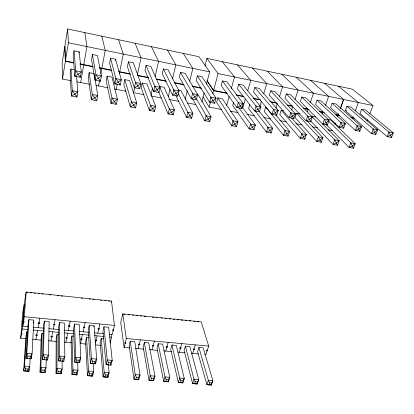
<?xml version="1.0" encoding="UTF-8"?>
<svg xmlns="http://www.w3.org/2000/svg" width="414" height="414" viewBox="0 0 414 414"><rect width="100%" height="100%" fill="white"/><g stroke="black" fill="none" stroke-linecap="round" stroke-linejoin="round"><path stroke-width="0.62" d="M58.855 334.76L57.039 334.595L56.966 368.579L56.035 373.299L61.215 373.687L62.162 368.983L62.095 360.651M47.636 358.695L47.61 359.968L46.43 359.88L46.849 357.649L48.521 355.124L49.157 321.58L44.329 321.119L43.491 325.771L42.445 359.554L44.044 359.688L44.458 357.453L43.341 354.7L44.329 321.119M46.208 359.378L46.011 367.73L45.116 372.476L40.003 372.088L41.198 337.798L42.021 333.234L43.817 333.394M45.152 371.182L45.116 372.476L40.003 372.088L40.877 367.337L42.021 333.234M38.9 323.422L38.932 322.703M36.649 335.511L36.68 334.786M31.371 356.097L31.236 358.653L29.963 358.56L30.357 356.309L32.09 353.773L33.839 320.115L28.892 319.644L28.105 324.333L25.942 358.229L27.515 358.364L27.904 356.107L26.775 353.339L28.892 319.644M30.196 358.089L29.73 366.473L28.897 371.254L23.655 370.856L25.953 336.442L26.719 331.847L27.945 331.956M29.006 369.345L28.897 371.254L23.655 370.856L24.467 366.069L26.719 331.847M28.561 326.755L22.806 326.222L24.354 316.731L26.16 292.02L111.506 301.066L114.435 325.409L112.277 334.512L109.13 334.222M20.7 338.316L22.221 329.006L24.121 303.876L22.672 312.87L20.7 338.316L25.771 338.766M22.806 326.222L24.68 301.185L26.16 292.02M206.395 84.342L209.65 71.85L198.999 56.723L67.622 28.97L64.884 45.985L65.428 60.956L73.661 62.592M62.478 79.069L65.371 61.308L64.832 46.316L62.157 62.949L62.478 79.069L70.623 80.626M65.428 60.956L68.393 42.761L67.622 28.97M21.435 333.415L21.512 332.949L21.383 334.145L22.149 334.212L22.227 333.746L21.456 333.679M23.551 321.248L23.629 320.778L23.5 321.968L24.276 322.04L24.354 321.569L23.577 321.497M74.122 69.712L70.97 69.091L70.152 73.971L71.384 96.007L76.916 97.031L77.837 91.753L76.549 76.455M74.039 50.772L73.2 55.766L74.763 76.228L80.363 77.309L81.304 71.886L79.136 51.807L74.039 50.772L75.69 70.789L74.763 76.228L78.065 74.396L81.304 71.886L75.69 70.789L80.363 77.309L80.228 76.026M78.919 53.049L79.136 51.807M33.343 323.039L33.539 321.869M25.207 371.032L25.585 368.822L24.467 366.069L29.73 366.473L28.012 369.009L27.629 371.213M80.642 82.541L83.731 64.951M83.794 64.6L86.95 46.585L84.823 32.602M35.92 339.656L37.545 330.408M38.16 327.645L39.816 318.221M94.961 78.624L94.133 73.625L89.165 72.657L88.296 77.485L91.339 99.702L96.783 100.705L97.766 95.484L95.168 79.871M92.431 54.508L91.541 59.456L94.956 80.13L100.462 81.191L101.477 75.829L97.45 55.528L92.431 54.508L95.95 74.748L94.956 80.13L98.273 78.318L101.477 75.829L95.95 74.748L100.462 81.191M41.581 372.264L41.985 370.075L40.877 367.337L46.011 367.73L44.355 370.251L43.941 372.44M98.553 85.962L99.484 80.989M100.773 74.142L101.823 68.543M101.891 68.196L105.244 50.348L101.792 36.189M50.963 340.976L52.692 331.795M53.334 329.052L55.098 319.691M57.039 334.595L56.164 339.128L56.035 373.299L61.215 373.687L61.2 371.756M59.476 322.563L58.586 327.184L58.628 360.853L60.304 360.998L60.749 358.778L59.58 356.035L59.476 322.563L64.372 323.029L64.827 356.47L63.854 361.277L62.721 361.189L63.166 358.974L64.827 356.47L59.58 356.035L58.628 360.853L63.854 361.277M107.097 76.166L106.175 80.947L110.978 103.334L116.339 104.328L117.385 99.158L111.992 77.123L107.097 76.166L112.008 98.149L116.339 104.328M110.554 58.188L109.612 63.088L114.828 83.97L120.246 85.015L121.323 79.711L115.506 59.197L110.554 58.188L115.884 78.644L120.246 85.015M115.263 60.418L115.506 59.197M57.686 373.48L58.12 371.301L56.966 368.579L62.162 368.983L60.516 371.487L60.077 373.656M116.205 89.341L117.193 84.409M119.413 73.314L119.662 72.083L130.338 74.199M119.734 71.736L123.274 54.063L118.533 39.723M65.831 342.285L67.658 333.166M68.331 330.439L70.194 321.145M73.723 336.106L71.969 335.945L71.048 340.448L71.964 374.499L76.952 374.877L77.961 370.199L77.635 361.903M74.536 323.996L73.599 328.587L74.706 362.146L76.388 362.291L76.854 360.087L75.715 357.365L74.536 323.996L79.255 324.447L80.766 357.779L79.742 362.55L78.712 362.478L79.188 360.273L80.766 357.779L75.715 357.365L74.706 362.146L79.742 362.55L79.685 361.262M124.774 79.628L123.807 84.368L130.317 106.915L135.595 107.894L136.698 102.775L129.603 80.57L124.774 79.628L131.409 101.787L135.595 107.894M128.423 61.821L127.429 66.675L134.384 87.747L139.725 88.777L140.858 83.525L133.298 62.814L128.423 61.821L135.507 82.479L139.725 88.777M73.62 374.68L74.08 372.517L72.952 369.816L71.969 335.945M134.653 87.784L133.613 92.669L144.036 94.661M137.319 75.229L141.039 57.722L135.057 43.216M82.448 334.522L80.523 343.573L86.21 344.075M83.152 331.816L85.113 322.584M75.928 374.851L76.388 372.693L77.961 370.199L72.952 369.816L71.964 374.499L76.952 374.877L76.906 373.594M88.948 337.482L86.516 337.265L85.548 341.736L87.478 375.669L92.653 376.062L93.714 371.42L93.14 363.15M89.212 325.399L88.223 329.958L90.361 363.404L92.146 363.554L92.643 361.365L91.427 358.659L89.212 325.399L94.113 325.865L96.664 359.088L95.582 363.823L94.563 363.751L95.06 361.562L96.664 359.088L91.427 358.659L90.361 363.404L95.582 363.823L95.489 362.54M142.209 83.038L141.19 87.732L149.356 110.44L154.551 111.402L155.716 106.336L146.97 83.97L142.209 83.038L150.505 105.363L154.551 111.402M146.033 65.402L144.988 70.209L153.641 91.468L158.898 92.482L160.089 87.287L150.841 66.375L146.033 65.402L154.82 86.257L158.898 92.482M93.859 327.003L94.113 325.865M150.924 95.323L152.611 87.794M155.079 76.813L158.557 61.329L151.358 46.658M95.437 343.123L97.073 335.857M97.797 333.172L99.862 324.007M89.238 375.855L89.719 373.713L88.518 371.016L86.516 337.265M91.629 376.036L92.115 373.894L93.714 371.42L88.518 371.016L87.478 375.669L92.653 376.062L92.565 374.779M103.479 338.802L101.166 338.59L100.152 343.03L103.081 376.844L108.007 377.216L109.12 372.61L108.302 364.367M103.981 326.806L102.946 331.335L106.103 364.672L107.878 364.822L108.396 362.648L107.221 359.957L103.981 326.806L108.649 327.251L112.21 360.366L111.076 365.07L110.176 365.003L110.698 362.835L112.21 360.366L107.221 359.957L106.103 364.672L111.076 365.07M163.395 68.926L162.309 73.692L172.602 95.132L177.772 96.131L179.024 90.987L168.141 69.894L163.395 68.926L173.833 89.973L177.772 96.131M111.216 302.324L111.506 301.066M168.301 96.7L170.066 89.238M172.488 78.996L175.826 64.884L167.447 50.058M110.088 343.253L111.526 337.182L111.175 334.01M104.825 377.03L105.337 374.903L104.178 372.227L101.166 338.59M107.102 377.201L107.614 375.074L109.12 372.61L104.178 372.227L103.081 376.844L108.007 377.216L107.883 375.943M180.52 72.409L179.381 77.128L191.268 98.739L196.36 99.722L197.669 94.63L185.193 73.356L180.52 72.409L196.36 99.722M204.697 354.487L205.96 354.601L208.672 346.073L201.209 321.818L122.803 313.874L120.728 322.459L124.086 347.403L129.825 347.91M158.831 92.229L168.105 113.912L173.223 114.859L174.444 109.845L164.089 87.323L159.395 86.402M185.177 99.298L187.319 90.671M189.684 81.16L192.857 68.388L183.33 53.411M124.086 347.403L126.296 338.533L122.803 313.874M130.234 341.224L129.127 345.602L134.007 379.177L138.814 379.54L140.036 374.996L134.757 341.633L130.234 341.224L135.212 374.623L136.387 377.268L135.828 379.369M197.4 75.84L196.22 80.513L209.65 102.289L214.669 103.257L216.025 98.216L202.011 76.776L197.4 75.84L214.669 103.257M205.018 65.676L206.886 58.39L352.242 89.15L372.947 105.523L369.821 113.803M175.8 95.479L186.569 117.333L191.61 118.264L192.883 113.301L180.975 90.625L178.082 90.061M201.835 101.865L204.221 92.705M138.116 348.635L140.413 339.827M144.336 342.502L143.182 346.854L148.993 380.306L153.687 380.663L154.955 376.15L148.75 342.901L144.336 342.502L150.246 375.788L151.415 378.417L150.831 380.497M221.573 109.482L209.163 107.107L210.457 102.248M212.724 93.74L213.531 90.702L206.933 80.761M226.774 92.984L213.619 90.376L218.085 73.583L206.886 58.39M138.048 379.534L138.607 377.439L140.036 374.996L135.212 374.623L134.007 379.177L138.814 379.54M192.536 98.687L204.759 120.702L209.722 121.618L211.047 116.701L197.633 93.885M217.842 97.844L216.62 102.351L231.674 125.685L236.529 126.58L237.926 121.737L222.313 98.718L217.842 97.844L236.529 126.58M222.416 80.921L221.169 85.532L236.849 107.547L241.755 108.494L243.189 103.526L226.934 81.837L222.416 80.921L238.273 102.563L241.755 108.494M151.99 349.856L154.375 341.105M158.179 343.755L156.989 348.076L163.701 381.418L168.451 381.775L169.766 377.294L162.655 344.163L158.179 343.755L165 376.926L166.205 379.545L165.6 381.615M226.639 105.373L229.149 96.343M231.276 88.679L234.531 76.973L222.256 61.639M152.999 380.663L153.584 378.582L154.955 376.15L150.246 375.788L148.993 380.306L153.687 380.663M233.522 102.677L232.735 105.472L249.192 128.93L253.979 129.815L255.422 125.012L241.812 106.496M238.723 84.233L237.434 88.803L254.548 110.962L259.381 111.899L260.861 106.978L243.178 85.139L238.723 84.233L256.018 106.031L259.381 111.899M165.709 351.062L168.177 342.368M171.955 345.007L170.718 349.297L178.315 382.52L182.895 382.862L184.256 378.417L176.271 345.395L171.955 345.007L179.666 378.06L180.846 380.657L180.219 382.712M242.656 108.277L245.347 98.977M247.748 90.692L250.749 80.311L237.434 64.843M167.794 381.775L168.405 379.71L169.766 377.294L165 376.926L163.701 381.418L168.451 381.775M249.771 104.675L248.633 108.551L266.456 132.123L271.17 132.998L272.666 128.247L259.48 111.552M254.812 87.504L253.482 92.032L271.988 114.331L276.743 115.252L278.275 110.383L259.205 88.394L254.812 87.504L273.504 109.451L276.743 115.252M179.278 352.252L181.829 343.62M185.384 346.223L184.111 350.487L192.562 383.592L197.312 383.949L198.72 379.534L189.866 346.627L185.384 346.223L193.954 379.162L195.201 381.755L194.554 383.794M259.888 106.408L261.369 101.492M263.656 93.895L266.751 83.607L252.421 68.01M270.678 90.728L269.312 95.215L289.169 117.654L293.857 118.559L295.436 113.736L275.015 91.608L270.678 90.728L290.731 112.815L293.857 118.559M182.336 382.872L184.256 378.417L179.666 378.06L178.315 382.52L182.895 382.862M192.691 353.432L195.325 344.852M198.906 347.444L197.592 351.683L206.891 384.673L211.419 385.015L212.868 380.626L203.181 347.832L198.906 347.444L208.33 380.275L209.536 382.846L208.873 384.875M275.859 108.24L277.189 103.976M279.538 96.452L282.534 86.857L267.216 71.136M283.595 110.714L281.173 110.238L279.797 114.59L300.238 138.379L304.813 139.228L306.396 134.56L291.409 117.783M286.333 93.911L284.93 98.356L306.096 120.924L310.717 121.819L312.337 117.038L290.612 94.78L286.333 93.911L307.705 116.132L310.717 121.819M196.748 383.959L198.72 379.534L193.954 379.162L192.562 383.592L197.312 383.949M291.642 110.052L292.812 106.429L287.259 105.327M295.027 99.572L298.106 90.061L281.825 74.225M288.113 136.134L284.998 130.555L265.659 107.2L264.318 111.589L283.471 135.274L288.113 136.134L289.655 131.424L275.698 114.864M300.072 113.938L296.486 113.234L295.073 117.55L316.762 141.438L321.274 142.276L322.899 137.655L307.209 120.997M301.785 97.047L324.431 119.403L322.78 124.148L327.334 125.028L329.001 120.293L306.003 97.906L301.785 97.047L300.341 101.461L339.169 140.703L337.503 145.278L333.053 144.455L310.588 120.929M210.964 385.03L212.868 380.626L208.33 380.275L206.891 384.673L211.419 385.015M307.245 111.842L308.042 109.451L307.141 108.535M310.195 103.019L313.47 93.222L296.258 77.273M317.026 100.147L315.546 104.519L339.226 127.326L343.713 128.195L345.421 123.507L321.192 100.99L317.026 100.147L340.919 122.627L343.713 128.195M322.459 114.212L323.075 112.432L322.149 111.537M325.487 105.451L328.633 96.348L310.51 80.285M332.069 103.205L330.553 107.537L355.435 130.457L359.859 131.31L361.603 126.668L336.184 104.038L332.069 103.205L357.168 125.799L359.859 131.31M334.766 124.205L335.185 123.025M337.493 116.551L337.912 115.371L336.059 115.004M338.45 113.866L338.021 115.071L335.547 114.58M338.461 113.922L338.031 115.123L339.863 115.485M324.592 83.261L343.604 99.484L340.391 108.504L343.594 99.427L218.085 73.583M345.379 110.569L346.927 106.274L350.984 107.097L377.568 129.846L375.788 134.446L371.425 133.603L345.379 110.569L346.534 110.802M352.676 118.031L353.116 116.836M355.305 110.874L358.374 102.522L338.507 86.247M361.582 109.255L359.999 113.514L387.178 136.646L391.478 137.479L393.3 132.92L365.588 110.067L361.582 109.255L388.989 132.076L391.478 137.479M325.937 124.262L349.116 147.431L353.504 148.243L355.207 143.705L330.589 119.91L327.676 119.341M367.135 120.898L367.585 119.718M322.78 124.148L326.263 122.591L329.001 120.293L324.431 119.403L327.334 125.028M25.585 368.822L28.012 369.009M41.985 370.075L44.355 370.251M58.12 371.301L60.516 371.487M74.08 372.517L76.388 372.693M89.719 373.713L92.115 373.894M105.337 374.903L107.614 375.074M136.387 377.268L138.607 377.439M151.415 378.417L153.584 378.582M166.205 379.545L168.405 379.71M180.846 380.657L182.962 380.823M195.201 381.755L197.4 381.92M209.536 382.846L211.632 383.007M27.904 356.107L30.357 356.309M44.458 357.453L46.849 357.649M60.749 358.778L63.166 358.974M76.854 360.087L79.188 360.273M92.643 361.365L95.06 361.562M108.396 362.648L110.698 362.835M32.747 339.376L40.934 340.096M48.454 340.758L56.537 341.467M64.589 342.176L71.581 342.787M95.675 344.909L100.669 345.343M135.564 348.412L143.793 349.137M149.47 349.633L157.605 350.347M163.84 350.896L171.877 351.605M178.046 352.148L185.027 352.759M191.413 353.323L198.378 353.934M109.746 341.602L110.466 341.664L110.388 340.95L110.357 342.109M207.31 350.353L206.648 350.291L206.514 350.72L207.176 350.777L206.964 350.078M22.221 329.006L27.966 329.534M33.073 329.999L43.853 330.988M48.904 331.448L58.928 332.37M64.537 332.882L74.09 333.756M79.234 334.227L88.808 335.102M94.527 335.625L103.986 336.494M109.643 337.012L111.526 337.182M126.296 338.533L208.672 346.073M33.042 327.174L43.848 328.173M48.909 328.644L58.959 329.575M64.579 330.093L73.889 330.957M79.447 331.469L88.881 332.344M94.615 332.877L103.464 333.694M24.354 316.731L114.435 325.409M123.812 314.278L125.064 314.402M128.19 314.718L129.442 314.847M132.568 315.163L133.82 315.287M136.599 315.571L137.836 315.696M140.315 315.944L141.552 316.073M144.025 316.322L145.883 316.508M152.316 317.16L154.153 317.347M156.601 317.595L157.827 317.719M160.886 318.03L162.112 318.154M164.907 318.433L166.185 318.563M169.373 318.889L170.646 319.018M173.197 319.272L174.47 319.401M177.244 319.686L178.506 319.81M181.032 320.069L182.921 320.26M185.446 320.514L186.709 320.643M189.457 320.922L190.709 321.047M193.83 321.362L195.077 321.487M197.571 321.74L198.818 321.869M26.61 292.387L27.847 292.517M30.325 292.781L31.567 292.91M34.046 293.174L35.283 293.303M38.383 293.635L39.62 293.764M41.866 294.002L43.154 294.137M49.571 294.82L50.855 294.954M57.582 295.668L58.855 295.803M61.391 296.067L62.659 296.201M81.268 298.173L82.526 298.308M89.072 299.001L90.309 299.131M92.793 299.394L94.035 299.524M100.535 300.212L101.761 300.341M104.83 300.667L106.062 300.797M108.515 301.061L109.741 301.19M76.885 81.822L89.905 84.311M96.079 85.491L108.007 87.773M114.316 88.979L126.156 91.24M151.41 96.069L161.439 97.989M168.948 99.422L178.843 101.311M187.578 102.982L195.812 104.556M230.2 111.133L238.159 112.655M247.505 114.44L254.419 115.76M263.754 117.545L270.575 118.849M279.781 120.609L286.514 121.897M295.917 123.693L302.21 124.899M312.156 126.798L317.745 127.864M328.167 129.856L332.458 130.679M315.727 117.002L311.597 116.194L334.709 139.865L337.503 145.278M79.995 63.849L93.155 66.463M99.396 67.699L111.733 70.147M118.502 71.493L130.41 73.858M137.94 75.353L148.471 77.439M156.564 79.048L166.061 80.932M174.263 82.562L183.63 84.42M192.324 86.148L200.945 87.856M236.089 94.837L243.504 96.307M252.954 98.18L259.93 99.567M269.969 101.559L276.226 102.801M287.357 105.011L292.294 105.994M303.271 108.173L308.145 109.141M319.422 111.376L323.184 112.122M350.849 117.669L354.565 118.404M65.371 61.308L73.604 62.944M79.933 64.201L93.088 66.809M99.329 68.046L111.666 70.494M137.867 75.69L148.393 77.78M156.487 79.385L165.983 81.268M174.806 83.017L184.173 84.875M192.857 86.598L201.478 88.311M213.531 90.702L227.312 93.435M236.617 95.282L244.032 96.752M253.497 98.63L260.468 100.012M271.123 102.123L277.38 103.365M303.778 108.603L309.294 109.7M319.944 111.811L324.312 112.675M68.393 42.761L209.65 71.85M343.604 99.484L372.947 105.523M346.927 106.274L373.195 128.987L375.788 134.446M328.343 120.909L350.808 142.882L353.504 148.243M296.486 113.234L318.376 136.806L321.274 142.276M281.173 110.238L301.806 133.701L304.813 139.228M96.783 100.705L92.306 94.459L89.165 72.657M255.019 110.688L267.936 127.357L271.17 132.998M238.8 107.681L250.63 124.117L253.979 129.815M173.223 114.859L169.31 108.882L159.918 87.587M207.362 80.968L213.619 90.376M191.61 118.264L187.827 112.354L178.356 93.683M209.722 121.618L196.552 99.101M203.01 96.912L209.163 107.107M193.68 348.883L193.871 349.587M180.245 347.677L180.421 348.381M166.661 346.456L166.816 347.165M152.921 345.224L153.061 345.933M139.032 343.977L139.145 344.686M113.27 329.27L113.353 329.979L112.629 329.911L112.525 330.367L113.245 330.434L113.162 329.725M98.661 328.354L98.723 329.063M76.818 95.769L76.916 97.031L72.29 90.713L70.97 69.091M95.898 340.101L95.955 340.82M83.99 326.967L84.032 327.676M81.351 338.797L81.387 339.516M69.148 325.564L69.164 326.273M66.633 337.472L66.649 338.197M26.775 353.339L25.942 358.229L31.236 358.653L32.09 353.773L26.775 353.339M72.29 90.713L71.384 96.007L74.634 94.242L77.837 91.753L72.29 90.713M35.971 334.983L35.889 335.443L37.405 335.578L37.488 335.117L35.971 334.983M38.217 322.879L38.135 323.35L39.666 323.494L39.749 323.024L38.217 322.879M43.341 354.7L42.445 359.554L47.61 359.968L48.521 355.124L43.341 354.7M92.306 94.459L91.339 99.702L94.604 97.958L97.766 95.484L92.306 94.459M51.072 336.339L50.984 336.794L52.485 336.929L52.573 336.473L51.072 336.339M53.453 324.317L53.365 324.788L54.881 324.928L54.969 324.462L53.453 324.317M112.008 98.149L110.978 103.334L114.264 101.616L117.385 99.158L112.008 98.149M115.884 78.644L114.828 83.97L118.166 82.184L121.323 79.711L115.884 78.644M65.997 337.674L65.909 338.129L67.389 338.264L67.482 337.808L65.997 337.674M68.512 325.74L68.419 326.206L69.914 326.346L70.007 325.88L68.512 325.74M80.751 338.999L80.652 339.449L82.122 339.584L82.215 339.128L80.751 338.999M83.39 327.148L83.292 327.609L84.772 327.748L84.87 327.288L83.39 327.148M131.409 101.787L130.317 106.915L133.618 105.218L136.698 102.775L131.409 101.787M135.507 82.479L134.384 87.747L137.738 85.983L140.858 83.525L135.507 82.479M95.334 340.308L95.23 340.758L96.679 340.888L96.783 340.437L95.334 340.308M98.097 328.535L97.994 328.995L99.453 329.13L99.557 328.675L98.097 328.535M150.505 105.363L149.356 110.44L152.673 108.763L155.716 106.336L150.505 105.363M154.82 86.257L153.641 91.468L157.009 89.724L160.089 87.287L154.82 86.257M169.31 108.882L168.105 113.912L171.437 112.256L174.444 109.845L169.31 108.882M173.833 89.973L172.602 95.132L175.986 93.409L179.024 90.987L173.833 89.973M125.09 342.269L125.075 343.429L125.784 343.491L125.892 343.051L125.188 342.983L125.09 342.269M187.827 112.354L186.569 117.333L189.917 115.692L192.883 113.301L187.827 112.354M192.557 93.631L191.268 98.739L194.668 97.036L197.669 94.63L192.557 93.631M138.561 344.184L138.447 344.624L139.849 344.748L139.963 344.308L138.561 344.184M206.068 115.77L204.759 120.702L208.118 119.082L211.047 116.701L206.068 115.77M210.995 97.233L209.65 102.289L213.065 100.612L216.025 98.216L210.995 97.233M152.487 345.436L152.368 345.871L153.749 345.995L153.873 345.561L152.487 345.436M166.257 346.668L166.133 347.103L167.499 347.227L167.623 346.792L166.257 346.668M233.061 120.826L231.674 125.685L235.054 124.091L237.926 121.737L233.061 120.826M238.273 102.563L236.849 107.547L240.28 105.896L243.189 103.526L238.273 102.563M179.873 347.889L179.743 348.324L181.094 348.443L181.223 348.014L179.873 347.889M250.63 124.117L249.192 128.93L252.581 127.357L255.422 125.012L250.63 124.117M256.018 106.031L254.548 110.962L257.989 109.337L260.861 106.978L256.018 106.031M193.333 349.1L193.203 349.53L194.544 349.649L194.673 349.219L193.333 349.1M267.936 127.357L266.456 132.123L269.856 130.57L272.666 128.247L267.936 127.357M273.504 109.451L271.988 114.331L275.439 112.722L278.275 110.383L273.504 109.451M284.998 130.555L283.471 135.274L286.876 133.738L289.655 131.424L284.998 130.555M290.731 112.815L289.169 117.654L292.631 116.06L295.436 113.736L290.731 112.815M301.806 133.701L300.238 138.379L303.653 136.858L306.396 134.56L301.806 133.701M307.705 116.132L306.096 120.924L309.568 119.351L312.337 117.038L307.705 116.132M318.376 136.806L316.762 141.438L320.188 139.937L322.899 137.655L318.376 136.806M334.709 139.865L333.053 144.455L336.489 142.97L339.169 140.703L334.709 139.865M340.919 122.627L339.226 127.326L342.714 125.789L345.421 123.507L340.919 122.627M350.808 142.882L349.116 147.431L352.557 145.961L355.207 143.705L350.808 142.882M357.168 125.799L355.435 130.457L358.928 128.935L361.603 126.668L357.168 125.799M373.195 128.987L371.425 133.603L374.929 132.097L377.568 129.846L373.195 128.987M388.989 132.076L387.178 136.646L390.687 135.161L393.3 132.92L388.989 132.076"/></g></svg>
